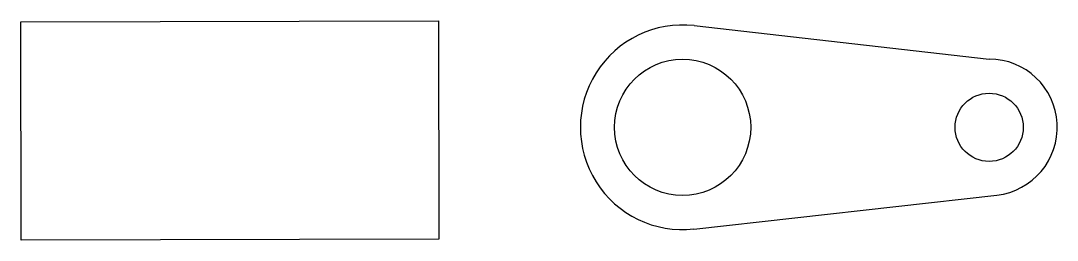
# Model space of a CAD drawing. Header units: millimetres. Extents: x 1129 to 1433, y 1441 to 1506.
import ezdxf

# ---------------------------------------------------------------- set-up
doc = ezdxf.new("R2010")
doc.units = ezdxf.units.MM
picture_1 = doc.add_image_def('image1.png', size_in_pixel=(1464, 765))

msp = doc.modelspace()

# ---------------------------------------------------------------- linework, layer by layer
for p, q in [((1326.64, 1504.26), (1413.27, 1494.45)), ((1326.6, 1444.63), (1415.49, 1454.57))]:
    msp.add_line(p, q)
for centre, radius in [((1323.27, 1474.45), 20), ((1413.27, 1474.45), 10)]:
    msp.add_circle(centre, radius)
for centre, radius, start, end in [((1323.27, 1474.45), 30, 83.5393, 276.3794), ((1413.27, 1474.45), 20, 276.3794, 90)]:
    msp.add_arc(centre, radius, start, end)

# ---------------------------------------------------------------- pictures from other files: only their frames are drawn
image = msp.add_image(picture_1, insert=(1129.12, 1441.34), size_in_units=(122.62, 64.07), rotation=0.1316)
image.dxf.flags = 7

doc.saveas('drawing.dxf')
